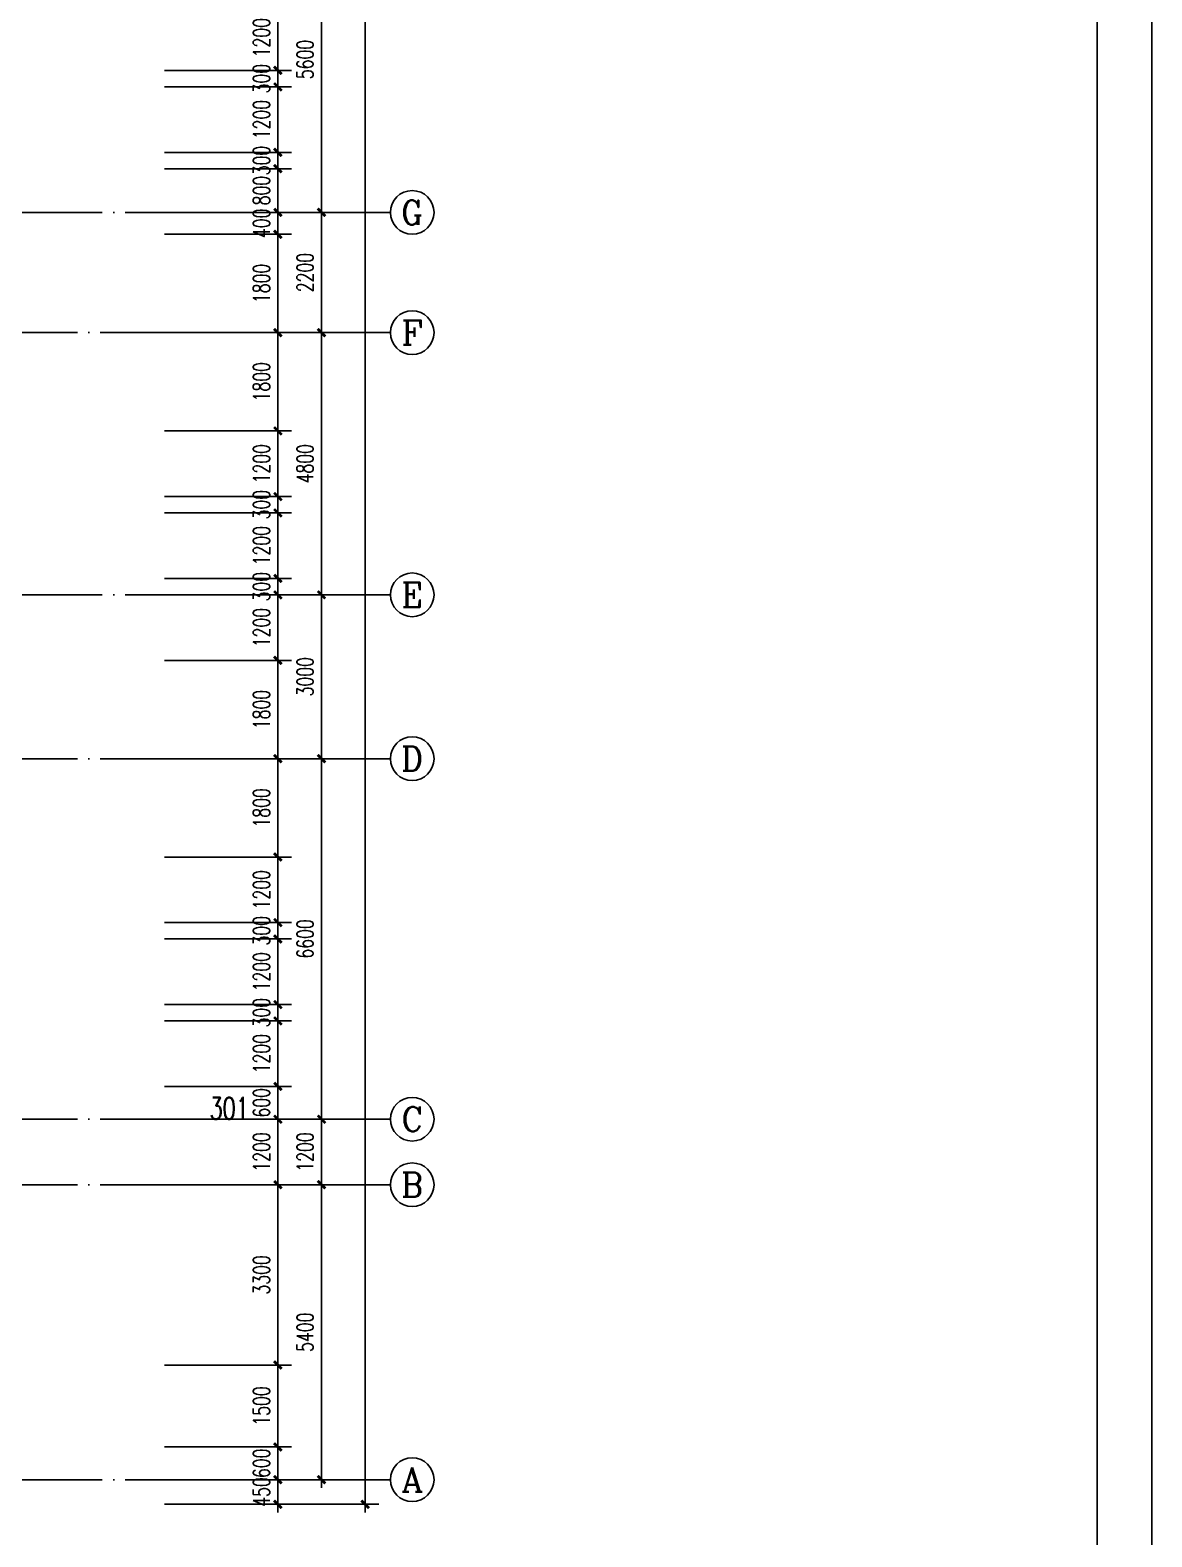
# Model space of a CAD drawing. Extents: x 165127 to 1058185, y 60808 to 144908.
# Drawn here: x 856707 to 877244, y 77807 to 105391 of the extents above; entities that cross this region are included whole.
import ezdxf
from ezdxf.enums import TextEntityAlignment as Align

# ---------------------------------------------------------------- set-up
doc = ezdxf.new("R2010")
doc.units = 0
doc.header["$LTSCALE"] = 1000
doc.linetypes.add('DOTE', pattern=[2.42, 2, -0.2, 0.02, -0.2])
doc.layers.get('0').update_dxf_attribs({"linetype": 'CONTINUOUS'})
doc.layers.get('DEFPOINTS').update_dxf_attribs({"linetype": 'CONTINUOUS'})
for name, color, linetype in [('AXIS', 3, 'CONTINUOUS'), ('AXIS_TEXT', 7, 'CONTINUOUS'), ('DOTE', 1, 'DOTE'), ('PUB_DIM', 3, 'CONTINUOUS'), ('WINDOW', 2, 'CONTINUOUS'), ('面积注记', 7, 'CONTINUOUS')]:
    doc.layers.add(name, color=color, linetype=linetype)
doc.styles.add('COMPLEX', font='COMPLEX')
doc.styles.add('DIM_FONT', font='SIMPLEX.shx', dxfattribs={"width": 0.7})
doc.dimstyles.new('AXIS', dxfattribs={"dimtxt": 300, "dimasz": 1, "dimexe": 250, "dimexo": 300, "dimgap": 150, "dimtad": 1, "dimdec": 0, "dimdsep": 46, "dimtxsty": 'DIM_FONT', "dimblk": '_DIMX', "dimcen": 2.5, "dimse1": 1, "dimse2": 1, "dimclrt": 7, "dimadec": 0, "dimazin": 0, "dimtfac": 1, "dimtdec": 0, "dimtix": 1, "dimtmove": 2, "dimatfit": 3, "dimldrblk": '_DIMX', "dimfxl": 1, "dimarcsym": 0})
doc.dimstyles.new('DIMA', dxfattribs={"dimtxt": 300, "dimasz": 1, "dimexe": 250, "dimexo": 300, "dimgap": 150, "dimtad": 1, "dimdec": 0, "dimdsep": 46, "dimtxsty": 'DIM_FONT', "dimblk": '_DIMX', "dimcen": 2.5, "dimse1": 1, "dimclrt": 7, "dimadec": 0, "dimazin": 0, "dimtfac": 1, "dimtdec": 0, "dimtix": 1, "dimtmove": 2, "dimatfit": 3, "dimldrblk": '_DIMX', "dimfxl": 1, "dimarcsym": 0})
doc.dimstyles.new('DIMB', dxfattribs={"dimtxt": 300, "dimasz": 1, "dimexe": 250, "dimexo": 300, "dimgap": 150, "dimtad": 1, "dimdec": 0, "dimdsep": 46, "dimtxsty": 'DIM_FONT', "dimblk": '_DIMX', "dimcen": 2.5, "dimse2": 1, "dimclrt": 7, "dimadec": 0, "dimazin": 0, "dimtfac": 1, "dimtdec": 0, "dimtix": 1, "dimtmove": 2, "dimatfit": 3, "dimldrblk": '_DIMX', "dimfxl": 1, "dimarcsym": 0})
doc.dimstyles.new('DIMN', dxfattribs={"dimtxt": 300, "dimasz": 1, "dimexe": 250, "dimexo": 300, "dimgap": 150, "dimtad": 1, "dimdec": 0, "dimdsep": 46, "dimtxsty": 'DIM_FONT', "dimblk": '_DIMX', "dimcen": 2.5, "dimclrt": 7, "dimadec": 0, "dimazin": 0, "dimtfac": 1, "dimtdec": 0, "dimtix": 1, "dimtmove": 2, "dimatfit": 3, "dimldrblk": '_DIMX', "dimfxl": 1, "dimarcsym": 0})

# ---------------------------------------------------------------- blocks, each defined once
blk = doc.blocks.new('A$C34131D43')
at = {"color": 243}
for p, q in [((160900, 84100), (160900, 0)), ((160900, 0), (160900, 59400)), ((160900, 0), (160900, 42000)), ((160900, 0), (160900, 42000))]:
    blk.add_line(p, q, dxfattribs=at)
at = {"color": 244}
for q in [(159900, 83100), (159900, 58400), (159900, 40998), (159900, 40998)]:
    blk.add_line((159900, 950), q, dxfattribs=at)
blk = doc.blocks.new('_AXISO')
blk.add_circle((0, 0), 0.5)
at = {"layer": 'AXIS_TEXT', "style": 'COMPLEX', "width": 1.041667}
blk.add_attdef('A', text='', height=0.56, dxfattribs=at).set_placement((-0.25, -0.28), (0.25, -0.28), align=Align.FIT)
blk = doc.blocks.new('_DIMX')
blk.add_line((-150, 0), (150, 0))
at = {"const_width": 50}
blk.add_lwpolyline([(-70, -70), (70, 70)], dxfattribs=at)
blk = doc.blocks.new('*D1075')
at = {"color": 0, "linetype": 'ByBlock'}
blk.add_line((666670, 107652), (666670, 102054), dxfattribs=at)
at = {"layer": 'DEFPOINTS', "color": 0, "linetype": 'ByBlock'}
for p in [(664470, 107653), (664470, 102053), (666670, 102053)]:
    blk.add_point(p, dxfattribs=at)
at = {"color": 0, "linetype": 'ByBlock'}
for p, rotation in [((666670, 107653), 90), ((666670, 102053), 270)]:
    blk.add_blockref('_DIMX', p, dxfattribs=dict(at, rotation=rotation))
at = {"color": 7, "linetype": 'ByBlock', "insert": (666370, 104853), "char_height": 300, "attachment_point": 5, "rotation": 90, "style": 'DIM_FONT'}
blk.add_mtext('5600', dxfattribs=at)
blk = doc.blocks.new('*D1076')
at = {"color": 0, "linetype": 'ByBlock'}
blk.add_line((666670, 102052), (666670, 99854), dxfattribs=at)
at = {"layer": 'DEFPOINTS', "color": 0, "linetype": 'ByBlock'}
for p in [(664470, 102053), (664470, 99853), (666670, 99853)]:
    blk.add_point(p, dxfattribs=at)
at = {"color": 0, "linetype": 'ByBlock'}
for p, rotation in [((666670, 102053), 90), ((666670, 99853), 270)]:
    blk.add_blockref('_DIMX', p, dxfattribs=dict(at, rotation=rotation))
at = {"color": 7, "linetype": 'ByBlock', "insert": (666370, 100953), "char_height": 300, "attachment_point": 5, "rotation": 90, "style": 'DIM_FONT'}
blk.add_mtext('2200', dxfattribs=at)
blk = doc.blocks.new('*D1077')
at = {"color": 0, "linetype": 'ByBlock'}
blk.add_line((666670, 99852), (666670, 95054), dxfattribs=at)
at = {"layer": 'DEFPOINTS', "color": 0, "linetype": 'ByBlock'}
for p in [(664470, 99853), (664470, 95053), (666670, 95053)]:
    blk.add_point(p, dxfattribs=at)
at = {"color": 0, "linetype": 'ByBlock'}
for p, rotation in [((666670, 99853), 90), ((666670, 95053), 270)]:
    blk.add_blockref('_DIMX', p, dxfattribs=dict(at, rotation=rotation))
at = {"color": 7, "linetype": 'ByBlock', "insert": (666370, 97453), "char_height": 300, "attachment_point": 5, "rotation": 90, "style": 'DIM_FONT'}
blk.add_mtext('4800', dxfattribs=at)
blk = doc.blocks.new('*D1078')
at = {"color": 0, "linetype": 'ByBlock'}
blk.add_line((666670, 95052), (666670, 92054), dxfattribs=at)
at = {"layer": 'DEFPOINTS', "color": 0, "linetype": 'ByBlock'}
for p in [(664470, 95053), (664470, 92053), (666670, 92053)]:
    blk.add_point(p, dxfattribs=at)
at = {"color": 0, "linetype": 'ByBlock'}
for p, rotation in [((666670, 95053), 90), ((666670, 92053), 270)]:
    blk.add_blockref('_DIMX', p, dxfattribs=dict(at, rotation=rotation))
at = {"color": 7, "linetype": 'ByBlock', "insert": (666370, 93553), "char_height": 300, "attachment_point": 5, "rotation": 90, "style": 'DIM_FONT'}
blk.add_mtext('3000', dxfattribs=at)
blk = doc.blocks.new('*D1079')
at = {"color": 0, "linetype": 'ByBlock'}
blk.add_line((666670, 92052), (666670, 85454), dxfattribs=at)
at = {"layer": 'DEFPOINTS', "color": 0, "linetype": 'ByBlock'}
for p in [(664470, 92053), (664470, 85453), (666670, 85453)]:
    blk.add_point(p, dxfattribs=at)
at = {"color": 0, "linetype": 'ByBlock'}
for p, rotation in [((666670, 92053), 90), ((666670, 85453), 270)]:
    blk.add_blockref('_DIMX', p, dxfattribs=dict(at, rotation=rotation))
at = {"color": 7, "linetype": 'ByBlock', "insert": (666370, 88753), "char_height": 300, "attachment_point": 5, "rotation": 90, "style": 'DIM_FONT'}
blk.add_mtext('6600', dxfattribs=at)
blk = doc.blocks.new('*D1080')
at = {"color": 0, "linetype": 'ByBlock'}
blk.add_line((666670, 85452), (666670, 84254), dxfattribs=at)
at = {"layer": 'DEFPOINTS', "color": 0, "linetype": 'ByBlock'}
for p in [(664470, 85453), (664470, 84253), (666670, 84253)]:
    blk.add_point(p, dxfattribs=at)
at = {"color": 0, "linetype": 'ByBlock'}
for p, rotation in [((666670, 85453), 90), ((666670, 84253), 270)]:
    blk.add_blockref('_DIMX', p, dxfattribs=dict(at, rotation=rotation))
at = {"color": 7, "linetype": 'ByBlock', "insert": (666370, 84853), "char_height": 300, "attachment_point": 5, "rotation": 90, "style": 'DIM_FONT'}
blk.add_mtext('1200', dxfattribs=at)
blk = doc.blocks.new('*D1081')
at = {"color": 0, "linetype": 'ByBlock'}
blk.add_line((666670, 84252), (666670, 78854), dxfattribs=at)
at = {"layer": 'DEFPOINTS', "color": 0, "linetype": 'ByBlock'}
for p in [(664470, 84253), (664470, 78853), (666670, 78853)]:
    blk.add_point(p, dxfattribs=at)
at = {"color": 0, "linetype": 'ByBlock'}
for p, rotation in [((666670, 84253), 90), ((666670, 78853), 270)]:
    blk.add_blockref('_DIMX', p, dxfattribs=dict(at, rotation=rotation))
at = {"color": 7, "linetype": 'ByBlock', "insert": (666370, 81553), "char_height": 300, "attachment_point": 5, "rotation": 90, "style": 'DIM_FONT'}
blk.add_mtext('5400', dxfattribs=at)
blk = doc.blocks.new('*D1082')
at = {"color": 0, "linetype": 'ByBlock'}
for p, q in [((664770, 135103), (667720, 135103)), ((667470, 135102), (667470, 78404)), ((664770, 78403), (667720, 78403))]:
    blk.add_line(p, q, dxfattribs=at)
at = {"layer": 'DEFPOINTS', "color": 0, "linetype": 'ByBlock'}
for p in [(664470, 135103), (664470, 78403), (667470, 78403)]:
    blk.add_point(p, dxfattribs=at)
at = {"color": 0, "linetype": 'ByBlock'}
for p, rotation in [((667470, 135103), 90), ((667470, 78403), 270)]:
    blk.add_blockref('_DIMX', p, dxfattribs=dict(at, rotation=rotation))
at = {"color": 7, "linetype": 'ByBlock', "insert": (667170, 106753), "char_height": 300, "attachment_point": 5, "rotation": 90, "style": 'DIM_FONT'}
blk.add_mtext('56700', dxfattribs=at)
blk = doc.blocks.new('*D1090')
at = {"color": 0, "linetype": 'ByBlock'}
for p, q in [((665871, 84252), (665871, 80954)), ((663795, 80953), (666121, 80953))]:
    blk.add_line(p, q, dxfattribs=at)
at = {"layer": 'DEFPOINTS', "color": 0, "linetype": 'ByBlock'}
for p in [(663495, 84253), (663495, 80953), (665871, 80953)]:
    blk.add_point(p, dxfattribs=at)
at = {"color": 0, "linetype": 'ByBlock'}
for p, rotation in [((665871, 84253), 90), ((665871, 80953), 270)]:
    blk.add_blockref('_DIMX', p, dxfattribs=dict(at, rotation=rotation))
at = {"color": 7, "linetype": 'ByBlock', "insert": (665571, 82603), "char_height": 300, "attachment_point": 5, "rotation": 90, "style": 'DIM_FONT'}
blk.add_mtext('3300', dxfattribs=at)
blk = doc.blocks.new('*D1091')
at = {"color": 0, "linetype": 'ByBlock'}
for p, q in [((663795, 80953), (666121, 80953)), ((665871, 80952), (665871, 79454)), ((663795, 79453), (666121, 79453))]:
    blk.add_line(p, q, dxfattribs=at)
at = {"layer": 'DEFPOINTS', "color": 0, "linetype": 'ByBlock'}
for p in [(663495, 80953), (663495, 79453), (665871, 79453)]:
    blk.add_point(p, dxfattribs=at)
at = {"color": 0, "linetype": 'ByBlock'}
for p, rotation in [((665871, 80953), 90), ((665871, 79453), 270)]:
    blk.add_blockref('_DIMX', p, dxfattribs=dict(at, rotation=rotation))
at = {"color": 7, "linetype": 'ByBlock', "insert": (665571, 80203), "char_height": 300, "attachment_point": 5, "rotation": 90, "style": 'DIM_FONT'}
blk.add_mtext('1500', dxfattribs=at)
blk = doc.blocks.new('*D1092')
at = {"color": 0, "linetype": 'ByBlock'}
for p, q in [((663795, 79453), (666121, 79453)), ((665871, 79454), (665871, 79455)), ((665871, 79453), (665871, 78853)), ((665871, 78852), (665871, 78851))]:
    blk.add_line(p, q, dxfattribs=at)
at = {"layer": 'DEFPOINTS', "color": 0, "linetype": 'ByBlock'}
for p in [(663495, 79453), (663495, 78853), (665871, 78853)]:
    blk.add_point(p, dxfattribs=at)
at = {"color": 0, "linetype": 'ByBlock'}
for p, rotation in [((665871, 79453), 270), ((665871, 78853), 90)]:
    blk.add_blockref('_DIMX', p, dxfattribs=dict(at, rotation=rotation))
at = {"color": 7, "linetype": 'ByBlock', "insert": (665571, 79153), "char_height": 300, "attachment_point": 5, "rotation": 90, "style": 'DIM_FONT'}
blk.add_mtext('600', dxfattribs=at)
blk = doc.blocks.new('*D1094')
at = {"color": 0, "linetype": 'ByBlock'}
for p, q in [((665871, 78854), (665871, 78855)), ((665871, 78853), (665871, 78403)), ((663795, 78403), (666121, 78403)), ((665871, 78402), (665871, 78401))]:
    blk.add_line(p, q, dxfattribs=at)
at = {"layer": 'DEFPOINTS', "color": 0, "linetype": 'ByBlock'}
for p in [(663495, 78853), (663495, 78403), (665871, 78403)]:
    blk.add_point(p, dxfattribs=at)
at = {"color": 0, "linetype": 'ByBlock'}
for p, rotation in [((665871, 78853), 270), ((665871, 78403), 90)]:
    blk.add_blockref('_DIMX', p, dxfattribs=dict(at, rotation=rotation))
at = {"color": 7, "linetype": 'ByBlock', "insert": (665571, 78628), "char_height": 300, "attachment_point": 5, "rotation": 90, "style": 'DIM_FONT'}
blk.add_mtext('450', dxfattribs=at)
blk = doc.blocks.new('*D1112')
at = {"color": 0, "linetype": 'ByBlock'}
for p, q in [((663795, 105853), (666121, 105853)), ((665871, 105852), (665871, 104654)), ((663795, 104653), (666121, 104653))]:
    blk.add_line(p, q, dxfattribs=at)
at = {"layer": 'DEFPOINTS', "color": 0, "linetype": 'ByBlock'}
for p in [(663495, 105853), (663495, 104653), (665871, 104653)]:
    blk.add_point(p, dxfattribs=at)
at = {"color": 0, "linetype": 'ByBlock'}
for p, rotation in [((665871, 105853), 90), ((665871, 104653), 270)]:
    blk.add_blockref('_DIMX', p, dxfattribs=dict(at, rotation=rotation))
at = {"color": 7, "linetype": 'ByBlock', "insert": (665571, 105253), "char_height": 300, "attachment_point": 5, "rotation": 90, "style": 'DIM_FONT'}
blk.add_mtext('1200', dxfattribs=at)
blk = doc.blocks.new('*D1113')
at = {"color": 0, "linetype": 'ByBlock'}
for p, q in [((663795, 104653), (666121, 104653)), ((665871, 104654), (665871, 104655)), ((665871, 104653), (665871, 104353)), ((663795, 104353), (666121, 104353)), ((665871, 104352), (665871, 104351))]:
    blk.add_line(p, q, dxfattribs=at)
at = {"layer": 'DEFPOINTS', "color": 0, "linetype": 'ByBlock'}
for p in [(663495, 104653), (663495, 104353), (665871, 104353)]:
    blk.add_point(p, dxfattribs=at)
at = {"color": 0, "linetype": 'ByBlock'}
for p, rotation in [((665871, 104653), 270), ((665871, 104353), 90)]:
    blk.add_blockref('_DIMX', p, dxfattribs=dict(at, rotation=rotation))
at = {"color": 7, "linetype": 'ByBlock', "insert": (665571, 104503), "char_height": 300, "attachment_point": 5, "rotation": 90, "style": 'DIM_FONT'}
blk.add_mtext('300', dxfattribs=at)
blk = doc.blocks.new('*D1114')
at = {"color": 0, "linetype": 'ByBlock'}
for p, q in [((663795, 104353), (666121, 104353)), ((665871, 104352), (665871, 103154)), ((663795, 103153), (666121, 103153))]:
    blk.add_line(p, q, dxfattribs=at)
at = {"layer": 'DEFPOINTS', "color": 0, "linetype": 'ByBlock'}
for p in [(663495, 104353), (663495, 103153), (665871, 103153)]:
    blk.add_point(p, dxfattribs=at)
at = {"color": 0, "linetype": 'ByBlock'}
for p, rotation in [((665871, 104353), 90), ((665871, 103153), 270)]:
    blk.add_blockref('_DIMX', p, dxfattribs=dict(at, rotation=rotation))
at = {"color": 7, "linetype": 'ByBlock', "insert": (665571, 103753), "char_height": 300, "attachment_point": 5, "rotation": 90, "style": 'DIM_FONT'}
blk.add_mtext('1200', dxfattribs=at)
blk = doc.blocks.new('*D1115')
at = {"color": 0, "linetype": 'ByBlock'}
for p, q in [((663795, 103153), (666121, 103153)), ((665871, 103154), (665871, 103155)), ((665871, 103153), (665871, 102853)), ((663795, 102853), (666121, 102853)), ((665871, 102852), (665871, 102851))]:
    blk.add_line(p, q, dxfattribs=at)
at = {"layer": 'DEFPOINTS', "color": 0, "linetype": 'ByBlock'}
for p in [(663495, 103153), (663495, 102853), (665871, 102853)]:
    blk.add_point(p, dxfattribs=at)
at = {"color": 0, "linetype": 'ByBlock'}
for p, rotation in [((665871, 103153), 270), ((665871, 102853), 90)]:
    blk.add_blockref('_DIMX', p, dxfattribs=dict(at, rotation=rotation))
at = {"color": 7, "linetype": 'ByBlock', "insert": (665571, 103003), "char_height": 300, "attachment_point": 5, "rotation": 90, "style": 'DIM_FONT'}
blk.add_mtext('300', dxfattribs=at)
blk = doc.blocks.new('*D1116')
at = {"color": 0, "linetype": 'ByBlock'}
for p, q in [((663795, 102853), (666121, 102853)), ((665871, 102854), (665871, 102855)), ((665871, 102853), (665871, 102053)), ((665871, 102052), (665871, 102051))]:
    blk.add_line(p, q, dxfattribs=at)
at = {"layer": 'DEFPOINTS', "color": 0, "linetype": 'ByBlock'}
for p in [(663495, 102853), (663495, 102053), (665871, 102053)]:
    blk.add_point(p, dxfattribs=at)
at = {"color": 0, "linetype": 'ByBlock'}
for p, rotation in [((665871, 102853), 270), ((665871, 102053), 90)]:
    blk.add_blockref('_DIMX', p, dxfattribs=dict(at, rotation=rotation))
at = {"color": 7, "linetype": 'ByBlock', "insert": (665571, 102453), "char_height": 300, "attachment_point": 5, "rotation": 90, "style": 'DIM_FONT'}
blk.add_mtext('800', dxfattribs=at)
blk = doc.blocks.new('*D1117')
at = {"color": 0, "linetype": 'ByBlock'}
for p, q in [((663795, 101653), (666121, 101653)), ((665871, 101652), (665871, 99854)), ((663795, 99853), (666121, 99853))]:
    blk.add_line(p, q, dxfattribs=at)
at = {"layer": 'DEFPOINTS', "color": 0, "linetype": 'ByBlock'}
for p in [(663495, 101653), (663495, 99853), (665871, 99853)]:
    blk.add_point(p, dxfattribs=at)
at = {"color": 0, "linetype": 'ByBlock'}
for p, rotation in [((665871, 101653), 90), ((665871, 99853), 270)]:
    blk.add_blockref('_DIMX', p, dxfattribs=dict(at, rotation=rotation))
at = {"color": 7, "linetype": 'ByBlock', "insert": (665571, 100753), "char_height": 300, "attachment_point": 5, "rotation": 90, "style": 'DIM_FONT'}
blk.add_mtext('1800', dxfattribs=at)
blk = doc.blocks.new('*D1118')
at = {"color": 0, "linetype": 'ByBlock'}
for p, q in [((665871, 99852), (665871, 98054)), ((663795, 98053), (666121, 98053))]:
    blk.add_line(p, q, dxfattribs=at)
at = {"layer": 'DEFPOINTS', "color": 0, "linetype": 'ByBlock'}
for p in [(663495, 99853), (663495, 98053), (665871, 98053)]:
    blk.add_point(p, dxfattribs=at)
at = {"color": 0, "linetype": 'ByBlock'}
for p, rotation in [((665871, 99853), 90), ((665871, 98053), 270)]:
    blk.add_blockref('_DIMX', p, dxfattribs=dict(at, rotation=rotation))
at = {"color": 7, "linetype": 'ByBlock', "insert": (665571, 98953), "char_height": 300, "attachment_point": 5, "rotation": 90, "style": 'DIM_FONT'}
blk.add_mtext('1800', dxfattribs=at)
blk = doc.blocks.new('*D1119')
at = {"color": 0, "linetype": 'ByBlock'}
for p, q in [((663795, 98053), (666121, 98053)), ((665871, 98052), (665871, 96854)), ((663795, 96853), (666121, 96853))]:
    blk.add_line(p, q, dxfattribs=at)
at = {"layer": 'DEFPOINTS', "color": 0, "linetype": 'ByBlock'}
for p in [(663495, 98053), (663495, 96853), (665871, 96853)]:
    blk.add_point(p, dxfattribs=at)
at = {"color": 0, "linetype": 'ByBlock'}
for p, rotation in [((665871, 98053), 90), ((665871, 96853), 270)]:
    blk.add_blockref('_DIMX', p, dxfattribs=dict(at, rotation=rotation))
at = {"color": 7, "linetype": 'ByBlock', "insert": (665571, 97453), "char_height": 300, "attachment_point": 5, "rotation": 90, "style": 'DIM_FONT'}
blk.add_mtext('1200', dxfattribs=at)
blk = doc.blocks.new('*D1120')
at = {"color": 0, "linetype": 'ByBlock'}
for p, q in [((663795, 96853), (666121, 96853)), ((665871, 96854), (665871, 96855)), ((665871, 96853), (665871, 96553)), ((663795, 96553), (666121, 96553)), ((665871, 96552), (665871, 96551))]:
    blk.add_line(p, q, dxfattribs=at)
at = {"layer": 'DEFPOINTS', "color": 0, "linetype": 'ByBlock'}
for p in [(663495, 96853), (663495, 96553), (665871, 96553)]:
    blk.add_point(p, dxfattribs=at)
at = {"color": 0, "linetype": 'ByBlock'}
for p, rotation in [((665871, 96853), 270), ((665871, 96553), 90)]:
    blk.add_blockref('_DIMX', p, dxfattribs=dict(at, rotation=rotation))
at = {"color": 7, "linetype": 'ByBlock', "insert": (665571, 96703), "char_height": 300, "attachment_point": 5, "rotation": 90, "style": 'DIM_FONT'}
blk.add_mtext('300', dxfattribs=at)
blk = doc.blocks.new('*D1121')
at = {"color": 0, "linetype": 'ByBlock'}
for p, q in [((663795, 96553), (666121, 96553)), ((665871, 96552), (665871, 95354)), ((663795, 95353), (666121, 95353))]:
    blk.add_line(p, q, dxfattribs=at)
at = {"layer": 'DEFPOINTS', "color": 0, "linetype": 'ByBlock'}
for p in [(663495, 96553), (663495, 95353), (665871, 95353)]:
    blk.add_point(p, dxfattribs=at)
at = {"color": 0, "linetype": 'ByBlock'}
for p, rotation in [((665871, 96553), 90), ((665871, 95353), 270)]:
    blk.add_blockref('_DIMX', p, dxfattribs=dict(at, rotation=rotation))
at = {"color": 7, "linetype": 'ByBlock', "insert": (665571, 95953), "char_height": 300, "attachment_point": 5, "rotation": 90, "style": 'DIM_FONT'}
blk.add_mtext('1200', dxfattribs=at)
blk = doc.blocks.new('*D1122')
at = {"color": 0, "linetype": 'ByBlock'}
for p, q in [((663795, 95353), (666121, 95353)), ((665871, 95354), (665871, 95355)), ((665871, 95353), (665871, 95053)), ((663795, 95053), (666121, 95053)), ((665871, 95052), (665871, 95051))]:
    blk.add_line(p, q, dxfattribs=at)
at = {"layer": 'DEFPOINTS', "color": 0, "linetype": 'ByBlock'}
for p in [(663495, 95353), (663495, 95053), (665871, 95053)]:
    blk.add_point(p, dxfattribs=at)
at = {"color": 0, "linetype": 'ByBlock'}
for p, rotation in [((665871, 95353), 270), ((665871, 95053), 90)]:
    blk.add_blockref('_DIMX', p, dxfattribs=dict(at, rotation=rotation))
at = {"color": 7, "linetype": 'ByBlock', "insert": (665571, 95203), "char_height": 300, "attachment_point": 5, "rotation": 90, "style": 'DIM_FONT'}
blk.add_mtext('300', dxfattribs=at)
blk = doc.blocks.new('*D1123')
at = {"color": 0, "linetype": 'ByBlock'}
for p, q in [((663795, 95053), (666121, 95053)), ((665871, 95052), (665871, 93854)), ((663795, 93853), (666121, 93853))]:
    blk.add_line(p, q, dxfattribs=at)
at = {"layer": 'DEFPOINTS', "color": 0, "linetype": 'ByBlock'}
for p in [(663495, 95053), (663495, 93853), (665871, 93853)]:
    blk.add_point(p, dxfattribs=at)
at = {"color": 0, "linetype": 'ByBlock'}
for p, rotation in [((665871, 95053), 90), ((665871, 93853), 270)]:
    blk.add_blockref('_DIMX', p, dxfattribs=dict(at, rotation=rotation))
at = {"color": 7, "linetype": 'ByBlock', "insert": (665571, 94453), "char_height": 300, "attachment_point": 5, "rotation": 90, "style": 'DIM_FONT'}
blk.add_mtext('1200', dxfattribs=at)
blk = doc.blocks.new('*D1124')
at = {"color": 0, "linetype": 'ByBlock'}
for p, q in [((663795, 93853), (666121, 93853)), ((665871, 93852), (665871, 92054)), ((663795, 92053), (666121, 92053))]:
    blk.add_line(p, q, dxfattribs=at)
at = {"layer": 'DEFPOINTS', "color": 0, "linetype": 'ByBlock'}
for p in [(663495, 93853), (663495, 92053), (665871, 92053)]:
    blk.add_point(p, dxfattribs=at)
at = {"color": 0, "linetype": 'ByBlock'}
for p, rotation in [((665871, 93853), 90), ((665871, 92053), 270)]:
    blk.add_blockref('_DIMX', p, dxfattribs=dict(at, rotation=rotation))
at = {"color": 7, "linetype": 'ByBlock', "insert": (665571, 92953), "char_height": 300, "attachment_point": 5, "rotation": 90, "style": 'DIM_FONT'}
blk.add_mtext('1800', dxfattribs=at)
blk = doc.blocks.new('*D1125')
at = {"color": 0, "linetype": 'ByBlock'}
for p, q in [((665871, 92052), (665871, 90254)), ((663795, 90253), (666121, 90253))]:
    blk.add_line(p, q, dxfattribs=at)
at = {"layer": 'DEFPOINTS', "color": 0, "linetype": 'ByBlock'}
for p in [(663495, 92053), (663495, 90253), (665871, 90253)]:
    blk.add_point(p, dxfattribs=at)
at = {"color": 0, "linetype": 'ByBlock'}
for p, rotation in [((665871, 92053), 90), ((665871, 90253), 270)]:
    blk.add_blockref('_DIMX', p, dxfattribs=dict(at, rotation=rotation))
at = {"color": 7, "linetype": 'ByBlock', "insert": (665571, 91153), "char_height": 300, "attachment_point": 5, "rotation": 90, "style": 'DIM_FONT'}
blk.add_mtext('1800', dxfattribs=at)
blk = doc.blocks.new('*D1126')
at = {"color": 0, "linetype": 'ByBlock'}
for p, q in [((663795, 90253), (666121, 90253)), ((665871, 90252), (665871, 89054)), ((663795, 89053), (666121, 89053))]:
    blk.add_line(p, q, dxfattribs=at)
at = {"layer": 'DEFPOINTS', "color": 0, "linetype": 'ByBlock'}
for p in [(663495, 90253), (663495, 89053), (665871, 89053)]:
    blk.add_point(p, dxfattribs=at)
at = {"color": 0, "linetype": 'ByBlock'}
for p, rotation in [((665871, 90253), 90), ((665871, 89053), 270)]:
    blk.add_blockref('_DIMX', p, dxfattribs=dict(at, rotation=rotation))
at = {"color": 7, "linetype": 'ByBlock', "insert": (665571, 89653), "char_height": 300, "attachment_point": 5, "rotation": 90, "style": 'DIM_FONT'}
blk.add_mtext('1200', dxfattribs=at)
blk = doc.blocks.new('*D1127')
at = {"color": 0, "linetype": 'ByBlock'}
for p, q in [((663795, 89053), (666121, 89053)), ((665871, 89054), (665871, 89055)), ((665871, 89053), (665871, 88753)), ((663795, 88753), (666121, 88753)), ((665871, 88752), (665871, 88751))]:
    blk.add_line(p, q, dxfattribs=at)
at = {"layer": 'DEFPOINTS', "color": 0, "linetype": 'ByBlock'}
for p in [(663495, 89053), (663495, 88753), (665871, 88753)]:
    blk.add_point(p, dxfattribs=at)
at = {"color": 0, "linetype": 'ByBlock'}
for p, rotation in [((665871, 89053), 270), ((665871, 88753), 90)]:
    blk.add_blockref('_DIMX', p, dxfattribs=dict(at, rotation=rotation))
at = {"color": 7, "linetype": 'ByBlock', "insert": (665571, 88903), "char_height": 300, "attachment_point": 5, "rotation": 90, "style": 'DIM_FONT'}
blk.add_mtext('300', dxfattribs=at)
blk = doc.blocks.new('*D1128')
at = {"color": 0, "linetype": 'ByBlock'}
for p, q in [((663795, 88753), (666121, 88753)), ((665871, 88752), (665871, 87554)), ((663795, 87553), (666121, 87553))]:
    blk.add_line(p, q, dxfattribs=at)
at = {"layer": 'DEFPOINTS', "color": 0, "linetype": 'ByBlock'}
for p in [(663495, 88753), (663495, 87553), (665871, 87553)]:
    blk.add_point(p, dxfattribs=at)
at = {"color": 0, "linetype": 'ByBlock'}
for p, rotation in [((665871, 88753), 90), ((665871, 87553), 270)]:
    blk.add_blockref('_DIMX', p, dxfattribs=dict(at, rotation=rotation))
at = {"color": 7, "linetype": 'ByBlock', "insert": (665571, 88153), "char_height": 300, "attachment_point": 5, "rotation": 90, "style": 'DIM_FONT'}
blk.add_mtext('1200', dxfattribs=at)
blk = doc.blocks.new('*D1129')
at = {"color": 0, "linetype": 'ByBlock'}
for p, q in [((663795, 87553), (666121, 87553)), ((665871, 87554), (665871, 87555)), ((665871, 87553), (665871, 87253)), ((663795, 87253), (666121, 87253)), ((665871, 87252), (665871, 87251))]:
    blk.add_line(p, q, dxfattribs=at)
at = {"layer": 'DEFPOINTS', "color": 0, "linetype": 'ByBlock'}
for p in [(663495, 87553), (663495, 87253), (665871, 87253)]:
    blk.add_point(p, dxfattribs=at)
at = {"color": 0, "linetype": 'ByBlock'}
for p, rotation in [((665871, 87553), 270), ((665871, 87253), 90)]:
    blk.add_blockref('_DIMX', p, dxfattribs=dict(at, rotation=rotation))
at = {"color": 7, "linetype": 'ByBlock', "insert": (665571, 87403), "char_height": 300, "attachment_point": 5, "rotation": 90, "style": 'DIM_FONT'}
blk.add_mtext('300', dxfattribs=at)
blk = doc.blocks.new('*D1130')
at = {"color": 0, "linetype": 'ByBlock'}
for p, q in [((663795, 87253), (666121, 87253)), ((665871, 87252), (665871, 86054)), ((663795, 86053), (666121, 86053))]:
    blk.add_line(p, q, dxfattribs=at)
at = {"layer": 'DEFPOINTS', "color": 0, "linetype": 'ByBlock'}
for p in [(663495, 87253), (663495, 86053), (665871, 86053)]:
    blk.add_point(p, dxfattribs=at)
at = {"color": 0, "linetype": 'ByBlock'}
for p, rotation in [((665871, 87253), 90), ((665871, 86053), 270)]:
    blk.add_blockref('_DIMX', p, dxfattribs=dict(at, rotation=rotation))
at = {"color": 7, "linetype": 'ByBlock', "insert": (665571, 86653), "char_height": 300, "attachment_point": 5, "rotation": 90, "style": 'DIM_FONT'}
blk.add_mtext('1200', dxfattribs=at)
blk = doc.blocks.new('*D1131')
at = {"color": 0, "linetype": 'ByBlock'}
for p, q in [((663795, 86053), (666121, 86053)), ((665871, 86054), (665871, 86055)), ((665871, 86053), (665871, 85453)), ((665871, 85452), (665871, 85451))]:
    blk.add_line(p, q, dxfattribs=at)
at = {"layer": 'DEFPOINTS', "color": 0, "linetype": 'ByBlock'}
for p in [(663495, 86053), (663495, 85453), (665871, 85453)]:
    blk.add_point(p, dxfattribs=at)
at = {"color": 0, "linetype": 'ByBlock'}
for p, rotation in [((665871, 86053), 270), ((665871, 85453), 90)]:
    blk.add_blockref('_DIMX', p, dxfattribs=dict(at, rotation=rotation))
at = {"color": 7, "linetype": 'ByBlock', "insert": (665571, 85753), "char_height": 300, "attachment_point": 5, "rotation": 90, "style": 'DIM_FONT'}
blk.add_mtext('600', dxfattribs=at)
blk = doc.blocks.new('*D1133')
at = {"color": 0, "linetype": 'ByBlock'}
for p, q in [((665871, 102054), (665871, 102055)), ((665871, 102053), (665871, 101653)), ((663795, 101653), (666121, 101653)), ((665871, 101652), (665871, 101651))]:
    blk.add_line(p, q, dxfattribs=at)
at = {"layer": 'DEFPOINTS', "color": 0, "linetype": 'ByBlock'}
for p in [(663495, 102053), (663495, 101653), (665871, 101653)]:
    blk.add_point(p, dxfattribs=at)
at = {"color": 0, "linetype": 'ByBlock'}
for p, rotation in [((665871, 102053), 270), ((665871, 101653), 90)]:
    blk.add_blockref('_DIMX', p, dxfattribs=dict(at, rotation=rotation))
at = {"color": 7, "linetype": 'ByBlock', "insert": (665571, 101853), "char_height": 300, "attachment_point": 5, "rotation": 90, "style": 'DIM_FONT'}
blk.add_mtext('400', dxfattribs=at)
blk = doc.blocks.new('*D1134')
at = {"color": 0, "linetype": 'ByBlock'}
for p, q in [((665871, 85452), (665871, 84254)), ((663795, 84253), (666121, 84253))]:
    blk.add_line(p, q, dxfattribs=at)
at = {"layer": 'DEFPOINTS', "color": 0, "linetype": 'ByBlock'}
for p in [(663495, 85453), (663495, 84253), (665871, 84253)]:
    blk.add_point(p, dxfattribs=at)
at = {"color": 0, "linetype": 'ByBlock'}
for p, rotation in [((665871, 85453), 90), ((665871, 84253), 270)]:
    blk.add_blockref('_DIMX', p, dxfattribs=dict(at, rotation=rotation))
at = {"color": 7, "linetype": 'ByBlock', "insert": (665571, 84853), "char_height": 300, "attachment_point": 5, "rotation": 90, "style": 'DIM_FONT'}
blk.add_mtext('1200', dxfattribs=at)

msp = doc.modelspace()

# ---------------------------------------------------------------- linework, layer by layer
at = {"layer": 'AXIS'}
for p, q in [((863301.9, 102053.1), (859841.6, 102053.1)), ((863301.9, 99853.1), (859841.6, 99853.1)), ((863301.9, 95053.1), (859841.6, 95053.1)), ((863301.9, 92053.1), (859841.6, 92053.1)), ((863301.9, 85453.1), (859841.6, 85453.1)), ((863301.9, 84253.1), (859841.6, 84253.1)), ((863301.9, 78853.1), (859841.6, 78853.1))]:
    msp.add_line(p, q, dxfattribs=at)
at = {"layer": 'DOTE'}
for p, q in [((725348.7, 102053.1), (859991.9, 102053.1)), ((859991.9, 99853.1), (841045.3, 99853.1)), ((725348.7, 95053.1), (859991.9, 95053.1)), ((859991.9, 92053.1), (837295.3, 92053.1)), ((859991.9, 85453.1), (725348.7, 85453.1)), ((859991.9, 84253.1), (837295.3, 84253.1)), ((725348.7, 78853.1), (859991.9, 78853.1))]:
    msp.add_line(p, q, dxfattribs=at)

# ---------------------------------------------------------------- block references
at = {"layer": 'AXIS'}
ref = msp.add_blockref('_AXISO', (863701.9, 102053.1), dxfattribs=dict(at, xscale=-800, yscale=800, zscale=800))
ref.add_attrib('A', 'G', dxfattribs={"layer": 'AXIS_TEXT', "height": 448, "style": 'COMPLEX', "width": 1.041667}).set_placement((863501.9, 101829.1), (863901.9, 101829.1), align=Align.FIT)
ref = msp.add_blockref('_AXISO', (863701.9, 99853.1), dxfattribs=dict(at, xscale=-800, yscale=800, zscale=800))
ref.add_attrib('A', 'F', dxfattribs={"layer": 'AXIS_TEXT', "height": 448, "style": 'COMPLEX', "width": 1.171875}).set_placement((863501.9, 99629.1), (863901.9, 99629.1), align=Align.FIT)
ref = msp.add_blockref('_AXISO', (863701.9, 95053.1), dxfattribs=dict(at, xscale=-800, yscale=800, zscale=800))
ref.add_attrib('A', 'E', dxfattribs={"layer": 'AXIS_TEXT', "height": 448, "style": 'COMPLEX', "width": 1.171875}).set_placement((863501.9, 94829.1), (863901.9, 94829.1), align=Align.FIT)
ref = msp.add_blockref('_AXISO', (863701.9, 92053.1), dxfattribs=dict(at, xscale=-800, yscale=800, zscale=800))
ref.add_attrib('A', 'D', dxfattribs={"layer": 'AXIS_TEXT', "height": 448, "style": 'COMPLEX', "width": 1.102941}).set_placement((863501.9, 91829.1), (863901.9, 91829.1), align=Align.FIT)
ref = msp.add_blockref('_AXISO', (863701.9, 85453.1), dxfattribs=dict(at, xscale=-800, yscale=800, zscale=800))
ref.add_attrib('A', 'C', dxfattribs={"layer": 'AXIS_TEXT', "height": 448, "style": 'COMPLEX', "width": 1.25}).set_placement((863501.9, 85229.1), (863901.9, 85229.1), align=Align.FIT)
ref = msp.add_blockref('_AXISO', (863701.9, 84253.1), dxfattribs=dict(at, xscale=-800, yscale=800, zscale=800))
ref.add_attrib('A', 'B', dxfattribs={"layer": 'AXIS_TEXT', "height": 448, "style": 'COMPLEX', "width": 1.102941}).set_placement((863501.9, 84029.1), (863901.9, 84029.1), align=Align.FIT)
ref = msp.add_blockref('_AXISO', (863701.9, 78853.1), dxfattribs=dict(at, xscale=-800, yscale=800, zscale=800))
ref.add_attrib('A', 'A', dxfattribs={"layer": 'AXIS_TEXT', "height": 448, "style": 'COMPLEX', "width": 1.041667}).set_placement((863501.9, 78629.1), (863901.9, 78629.1), align=Align.FIT)
at = {"layer": 'WINDOW'}
msp.add_blockref('A$C34131D43', (716343.9, 60808.1), dxfattribs=at)

# ---------------------------------------------------------------- texts
at = {"layer": '面积注记', "insert": (859991.9, 85853.1), "char_height": 400, "width": 1072.498, "attachment_point": 1, "style": 'DIM_FONT'}
msp.add_mtext('301', dxfattribs=at)
msp.add_mtext('301', dxfattribs=at)

# ---------------------------------------------------------------- dimensions: what is measured, and where the dimension line sits
at = {"layer": 'AXIS'}
dim = msp.add_aligned_dim(p1=(859841.6, 135103.1), p2=(859841.6, 78403.1), distance=3000, dimstyle='DIMN', dxfattribs=at)
dim.commit()
dim.dimension.update_dxf_attribs({"geometry": '*D1082', "text_midpoint": (862541.6, 106753.1), "insert": (195371.9, 0)})
for base, p1, p2, picture, middle in [((862041.6, 102053.1), (859841.6, 107653.1), (859841.6, 102053.1), '*D1075', (861741.6, 104853.1)), ((862041.6, 99853.1), (859841.6, 102053.1), (859841.6, 99853.1), '*D1076', (861741.6, 100953.1)), ((862041.6, 95053.1), (859841.6, 99853.1), (859841.6, 95053.1), '*D1077', (861741.6, 97453.1)), ((862041.6, 92053.1), (859841.6, 95053.1), (859841.6, 92053.1), '*D1078', (861741.6, 93553.1)), ((862041.6, 85453.1), (859841.6, 92053.1), (859841.6, 85453.1), '*D1079', (861741.6, 88753.1)), ((862041.6, 84253.1), (859841.6, 85453.1), (859841.6, 84253.1), '*D1080', (861741.6, 84853.1)), ((862041.6, 78853.1), (859841.6, 84253.1), (859841.6, 78853.1), '*D1081', (861741.6, 81553.1))]:
    dim = msp.add_linear_dim(base=base, p1=p1, p2=p2, angle=270, dimstyle='AXIS', dxfattribs=at)
    dim.commit()
    dim.dimension.update_dxf_attribs({"geometry": picture, "text_midpoint": middle, "insert": (195371.9, 0)})
at = {"layer": 'PUB_DIM'}
for p1, p2, dimstyle, picture, middle in [((858866.8, 105853.1), (858866.8, 104653.1), 'DIMN', '*D1112', (860943.4, 105253.1)), ((858866.8, 104653.1), (858866.8, 104353.1), 'DIMN', '*D1113', (860943.4, 104503.1)), ((858866.8, 104353.1), (858866.8, 103153.1), 'DIMN', '*D1114', (860943.4, 103753.1)), ((858866.8, 103153.1), (858866.8, 102853.1), 'DIMN', '*D1115', (860943.4, 103003.1)), ((858866.8, 102853.1), (858866.8, 102053.1), 'DIMB', '*D1116', (860943.4, 102453.1)), ((858866.8, 102053.1), (858866.8, 101653.1), 'DIMA', '*D1133', (860943.4, 101853.1)), ((858866.8, 101653.1), (858866.8, 99853.1), 'DIMN', '*D1117', (860943.4, 100753.1)), ((858866.8, 99853.1), (858866.8, 98053.1), 'DIMA', '*D1118', (860943.4, 98953.1)), ((858866.8, 98053.1), (858866.8, 96853.1), 'DIMN', '*D1119', (860943.4, 97453.1)), ((858866.8, 96853.1), (858866.8, 96553.1), 'DIMN', '*D1120', (860943.4, 96703.1)), ((858866.8, 96553.1), (858866.8, 95353.1), 'DIMN', '*D1121', (860943.4, 95953.1)), ((858866.8, 95353.1), (858866.8, 95053.1), 'DIMN', '*D1122', (860943.4, 95203.1)), ((858866.8, 95053.1), (858866.8, 93853.1), 'DIMN', '*D1123', (860943.4, 94453.1)), ((858866.8, 93853.1), (858866.8, 92053.1), 'DIMN', '*D1124', (860943.4, 92953.1)), ((858866.8, 92053.1), (858866.8, 90253.1), 'DIMA', '*D1125', (860943.4, 91153.1)), ((858866.8, 90253.1), (858866.8, 89053.1), 'DIMN', '*D1126', (860943.4, 89653.1)), ((858866.8, 89053.1), (858866.8, 88753.1), 'DIMN', '*D1127', (860943.4, 88903.1)), ((858866.8, 88753.1), (858866.8, 87553.1), 'DIMN', '*D1128', (860943.4, 88153.1)), ((858866.8, 87553.1), (858866.8, 87253.1), 'DIMN', '*D1129', (860943.4, 87403.1)), ((858866.8, 87253.1), (858866.8, 86053.1), 'DIMN', '*D1130', (860943.4, 86653.1)), ((858866.8, 86053.1), (858866.8, 85453.1), 'DIMB', '*D1131', (860943.4, 85753.1)), ((858866.8, 85453.1), (858866.8, 84253.1), 'DIMA', '*D1134', (860943.4, 84853.1)), ((858866.8, 84253.1), (858866.8, 80953.1), 'DIMA', '*D1090', (860943.4, 82603.1)), ((858866.8, 80953.1), (858866.8, 79453.1), 'DIMN', '*D1091', (860943.4, 80203.1)), ((858866.8, 79453.1), (858866.8, 78853.1), 'DIMB', '*D1092', (860943.4, 79153.1)), ((858866.8, 78853.1), (858866.8, 78403.1), 'DIMA', '*D1094', (860943.4, 78628.1))]:
    dim = msp.add_aligned_dim(p1=p1, p2=p2, distance=2376.6, dimstyle=dimstyle, dxfattribs=at)
    dim.commit()
    dim.dimension.update_dxf_attribs({"geometry": picture, "text_midpoint": middle, "insert": (195371.9, 0)})

doc.saveas('drawing.dxf')
